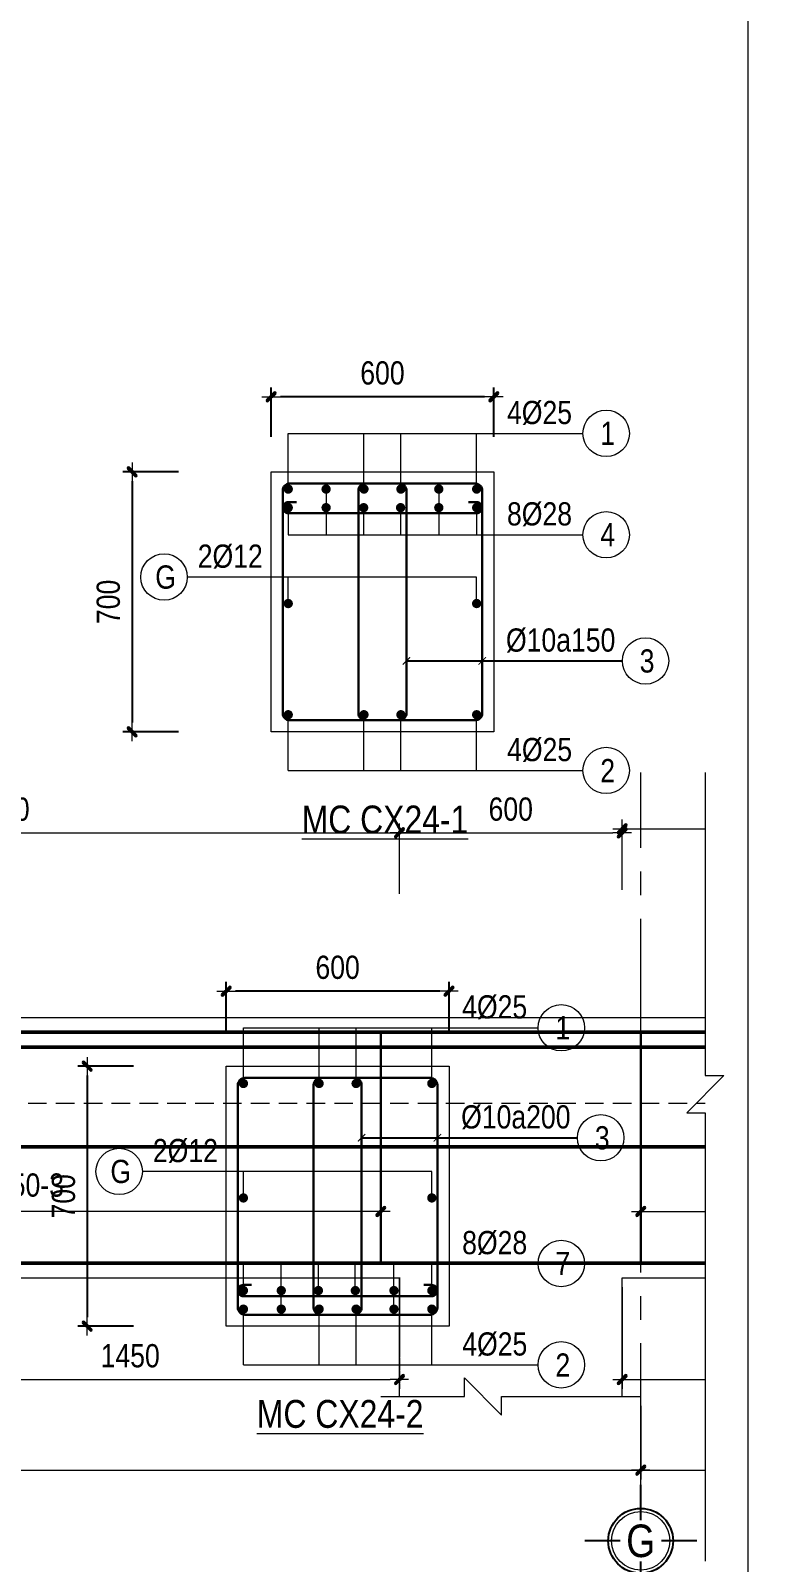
# Model space of a CAD drawing. Header units: millimetres. Extents: x 397144 to 8960116, y 345581 to 674207.
# Drawn here: x 4969532 to 4971490, y 608905 to 613029 of the extents above; entities that cross this region are included whole.
import ezdxf
from ezdxf.enums import TextEntityAlignment as Align
from ezdxf.xclip import XClip

# ---------------------------------------------------------------- set-up
doc = ezdxf.new("R2010")
doc.units = ezdxf.units.MM
doc.header["$XCLIPFRAME"] = 0
doc.header["$PDSIZE"] = -10
for name, pattern in [('CENTER2', [28.575, 19.05, -3.175, 3.175, -3.175]), ('DOT2', [0.125, 0, -0.125]), ('HIDDEN', [0.375, 0.25, -0.125])]:
    doc.linetypes.add(name, pattern=pattern)
doc.layers.get('0').update_dxf_attribs({"linetype": 'CONTINUOUS'})
doc.layers.get('Defpoints').update_dxf_attribs({"color": 12, "linetype": 'CONTINUOUS'})
for name, color, linetype, lineweight in [('2', 2, 'CONTINUOUS', 20), ('CDAI', 8, 'CONTINUOUS', 30), ('CTHEP', 2, 'CONTINUOUS', 50), ('DBAO', 3, 'CONTINUOUS', 20), ('DGIONG', 4, 'CONTINUOUS', 13), ('KTH', 150, 'CONTINUOUS', 5), ('Net khuat', 8, 'HIDDEN', 13), ('STICK', 1, 'CONTINUOUS', 9), ('TEXT', 7, 'CONTINUOUS', 15)]:
    doc.layers.add(name, color=color, linetype=linetype, lineweight=lineweight)
doc.layers.add('8', color=8, linetype='CONTINUOUS')
doc.styles.add('HELVECONDENSE', font='VHELVCN_0.TTF')
doc.styles.add('Star-HelCon', font='VHELVCN_0.TTF')
doc.styles.add('TTP-HelCon', font='VHELVCN_0.TTF')
doc.styles.add('VNI-HELVE-CONDENSE', font='VHELVCN_0.TTF')
doc.dimstyles.new('kc-25', dxfattribs={"dimtxt": 62.5, "dimasz": 20, "dimexe": 20, "dimexo": 50, "dimgap": 25, "dimtad": 3, "dimdec": 0, "dimzin": 0, "dimdsep": 46, "dimtxsty": 'VNI-HELVE-CONDENSE', "dimblk": 'DIM', "dimcen": 2.5, "dimclrd": 256, "dimclre": 154, "dimclrt": 7, "dimaunit": 1, "dimadec": 0, "dimazin": 0, "dimtfac": 1, "dimtdec": 0, "dimtix": 1, "dimtmove": 0, "dimatfit": 3, "dimldrblk": 'DOT', "dimfxl": 1, "dimtolj": 1, "dimtzin": 0, "dimarcsym": 0})
doc.dimstyles.new('TTP-25', dxfattribs={"dimscale": 25, "dimtxt": 2.5, "dimasz": 1, "dimexe": 1, "dimexo": 1, "dimgap": 0.09, "dimtad": 0, "dimdec": 4, "dimrnd": 5, "dimzin": 9, "dimdsep": 46, "dimtxsty": 'TTP-HelCon', "dimblk": 'Stick1', "dimcen": 0.09, "dimdle": 1.5, "dimclrd": 256, "dimclre": 256, "dimclrt": 7, "dimadec": 0, "dimazin": 0, "dimtfac": 1, "dimtdec": 4, "dimtmove": 0, "dimatfit": 3, "dimldrblk": '_ArchTick1', "dimfxl": 1, "dimtvp": 1, "dimtolj": 1, "dimtzin": 0, "dimarcsym": 0})

# ---------------------------------------------------------------- blocks, each defined once
blk = doc.blocks.new('CHG_XX_Khung ten')
blk.add_line((687, 577), (687, 17))
blk = doc.blocks.new('Stick1')
at = {"layer": 'STICK'}
h = blk.add_hatch(color=256, dxfattribs=at)
edge = h.paths.add_edge_path()
edge.add_line((0.3, 0.5), (-0.5, -0.3))
edge.add_arc((-0.4, -0.4), 0.141, 135, 315)
edge.add_line((-0.3, -0.5), (0.5, 0.3))
edge.add_arc((0.4, 0.4), 0.141, 315, 495)
blk.add_line((1, 0), (-1, 0), dxfattribs=at)
blk.add_lwpolyline([(0.3, 0.5), (-0.5, -0.3, 1), (-0.3, -0.5), (0.5, 0.3, 1), (0.3, 0.5, 1)], format="xyb", dxfattribs=at)
blk = doc.blocks.new('*D1460')
at = {"layer": 'Defpoints', "color": 0, "ltscale": 500, "transparency": 16777216}
for p in [(4970179.8, 612042.8), (4970179.8, 611909.6), (4970779.8, 611909.6)]:
    blk.add_point(p, dxfattribs=at)
at = {"layer": 'KTH', "lineweight": -2, "ltscale": 500, "transparency": 16777216}
for p, q in [((4970179.8, 611934.6), (4970179.8, 612067.8)), ((4970779.8, 611934.6), (4970779.8, 612067.8)), ((4970754.8, 612042.8), (4970204.8, 612042.8))]:
    blk.add_line(p, q, dxfattribs=at)
at = {"layer": 'KTH', "lineweight": -2, "ltscale": 500, "transparency": 16777216, "xscale": 25, "yscale": 25, "zscale": 25, "rotation": 180}
blk.add_blockref('Stick1', (4970179.8, 612042.8), dxfattribs=at)
at = {"layer": 'KTH', "lineweight": -2, "ltscale": 500, "transparency": 16777216, "xscale": 25, "yscale": 25, "zscale": 25}
blk.add_blockref('Stick1', (4970779.8, 612042.8), dxfattribs=at)
at = {"layer": 'KTH', "color": 7, "ltscale": 500, "transparency": 16777216, "insert": (4970479.8, 612106.6), "char_height": 62.5, "attachment_point": 5, "style": 'TTP-HelCon'}
blk.add_mtext('\\A1;600', dxfattribs=at)
blk = doc.blocks.new('_ArchTick1')
at = {"color": 0, "const_width": 3.81}
blk.add_lwpolyline([(-12.7, -12.7), (12.7, 12.7)], dxfattribs=at)
blk = doc.blocks.new('*D1461')
at = {"layer": 'Defpoints', "color": 0, "ltscale": 500, "transparency": 16777216}
for p in [(4969955.3, 611840.6), (4969805.5, 611140.6), (4969955.3, 611140.6)]:
    blk.add_point(p, dxfattribs=at)
at = {"layer": 'KTH', "lineweight": -2, "ltscale": 500, "transparency": 16777216}
for p, q in [((4969930.3, 611840.6), (4969780.5, 611840.6)), ((4969805.5, 611815.6), (4969805.5, 611165.6)), ((4969930.3, 611140.6), (4969780.5, 611140.6))]:
    blk.add_line(p, q, dxfattribs=at)
at = {"layer": 'KTH', "lineweight": -2, "ltscale": 500, "transparency": 16777216, "xscale": 25, "yscale": 25, "zscale": 25}
for p, rotation in [((4969805.5, 611840.6), 90), ((4969805.5, 611140.6), 270)]:
    blk.add_blockref('Stick1', p, dxfattribs=dict(at, rotation=rotation))
at = {"layer": 'KTH', "color": 7, "ltscale": 500, "transparency": 16777216, "insert": (4969741.7, 611490.6), "char_height": 62.5, "attachment_point": 5, "rotation": 90, "style": 'TTP-HelCon'}
blk.add_mtext('\\A1;700', dxfattribs=at)
blk = doc.blocks.new('DIM')
h = blk.add_hatch(color=1)
h.paths.add_polyline_path([(0.49, 0.29, 1), (0.29, 0.49), (-0.19, 0), (0.19, 0)])
h.paths.add_polyline_path([(0.19, 0), (-0.19, 0), (-0.49, -0.29, 1), (-0.29, -0.49)])
at = {"color": 9}
for p, q in [((-0.19, 0), (-1.5, 0)), ((0.19, 0), (1.5, 0))]:
    blk.add_line(p, q, dxfattribs=at)
at = {"color": 1}
for p, q in [((-0.49, -0.29), (0.29, 0.49)), ((-0.29, -0.49), (0.49, 0.29)), ((-0.19, 0), (0.19, 0))]:
    blk.add_line(p, q, dxfattribs=at)
blk.add_arc((-0.39, -0.39), 0.138, 135, 315, dxfattribs=at)
blk = doc.blocks.new('*D1462')
at = {"layer": 'Defpoints', "color": 0, "ltscale": 500, "transparency": 16777216}
for p in [(4970059, 610442.5), (4970059, 610309.3), (4970659, 610309.3)]:
    blk.add_point(p, dxfattribs=at)
at = {"layer": 'KTH', "lineweight": -2, "ltscale": 500, "transparency": 16777216}
for p, q in [((4970059, 610334.3), (4970059, 610467.5)), ((4970659, 610334.3), (4970659, 610467.5)), ((4970634, 610442.5), (4970084, 610442.5))]:
    blk.add_line(p, q, dxfattribs=at)
at = {"layer": 'KTH', "lineweight": -2, "ltscale": 500, "transparency": 16777216, "xscale": 25, "yscale": 25, "zscale": 25, "rotation": 180}
blk.add_blockref('Stick1', (4970059, 610442.5), dxfattribs=at)
at = {"layer": 'KTH', "lineweight": -2, "ltscale": 500, "transparency": 16777216, "xscale": 25, "yscale": 25, "zscale": 25}
blk.add_blockref('Stick1', (4970659, 610442.5), dxfattribs=at)
at = {"layer": 'KTH', "color": 7, "ltscale": 500, "transparency": 16777216, "insert": (4970359, 610506.4), "char_height": 62.5, "attachment_point": 5, "style": 'TTP-HelCon'}
blk.add_mtext('\\A1;600', dxfattribs=at)
blk = doc.blocks.new('*D1463')
at = {"layer": 'Defpoints', "color": 0, "ltscale": 500, "transparency": 16777216}
for p in [(4969834.6, 610240.3), (4969684.7, 609540.3), (4969834.6, 609540.3)]:
    blk.add_point(p, dxfattribs=at)
at = {"layer": 'KTH', "lineweight": -2, "ltscale": 500, "transparency": 16777216}
for p, q in [((4969809.6, 610240.3), (4969659.7, 610240.3)), ((4969684.7, 610215.3), (4969684.7, 609565.3)), ((4969809.6, 609540.3), (4969659.7, 609540.3))]:
    blk.add_line(p, q, dxfattribs=at)
at = {"layer": 'KTH', "lineweight": -2, "ltscale": 500, "transparency": 16777216, "xscale": 25, "yscale": 25, "zscale": 25}
for p, rotation in [((4969684.7, 610240.3), 90), ((4969684.7, 609540.3), 270)]:
    blk.add_blockref('Stick1', p, dxfattribs=dict(at, rotation=rotation))
at = {"layer": 'KTH', "color": 7, "ltscale": 500, "transparency": 16777216, "insert": (4969620.9, 609890.3), "char_height": 62.5, "attachment_point": 5, "rotation": 90, "style": 'TTP-HelCon'}
blk.add_mtext('\\A1;700', dxfattribs=at)
blk = doc.blocks.new('*D8574')
at = {"layer": 'Defpoints', "color": 0, "transparency": 16777216}
for p in [(5072651.6, 546752.8), (5074756.6, 546670.4), (5072651.6, 546612.9)]:
    blk.add_point(p, dxfattribs=at)
at = {"layer": 'KTH', "lineweight": -2, "transparency": 16777216}
for p, q in [((5072651.6, 546727.8), (5072651.6, 546587.9)), ((5074756.6, 546645.4), (5074756.6, 546587.9)), ((5074731.6, 546612.9), (5072676.6, 546612.9))]:
    blk.add_line(p, q, dxfattribs=at)
at = {"layer": 'KTH', "lineweight": -2, "transparency": 16777216, "xscale": 25, "yscale": 25, "zscale": 25, "rotation": 180}
blk.add_blockref('Stick1', (5072651.6, 546612.9), dxfattribs=at)
at = {"layer": 'KTH', "lineweight": -2, "transparency": 16777216, "xscale": 25, "yscale": 25, "zscale": 25}
blk.add_blockref('Stick1', (5074756.6, 546612.9), dxfattribs=at)
at = {"layer": 'KTH', "color": 7, "transparency": 16777216, "insert": (5073704.1, 546682.8), "char_height": 62.5, "attachment_point": 5, "style": 'TTP-HelCon'}
blk.add_mtext('\\A1;\\A1;3Þ10a150-3', dxfattribs=at)
blk = doc.blocks.new('*D8575')
at = {"layer": 'Defpoints', "color": 0, "transparency": 16777216}
for p in [(5076961.6, 546752.9), (5075456.6, 546670.4), (5076961.6, 546612.9)]:
    blk.add_point(p, dxfattribs=at)
at = {"layer": 'KTH', "lineweight": -2, "transparency": 16777216}
for p, q in [((5076961.6, 546727.9), (5076961.6, 546587.9)), ((5075456.6, 546645.4), (5075456.6, 546587.9)), ((5075481.6, 546612.9), (5076936.6, 546612.9))]:
    blk.add_line(p, q, dxfattribs=at)
at = {"layer": 'KTH', "lineweight": -2, "transparency": 16777216, "xscale": 25, "yscale": 25, "zscale": 25, "rotation": 180}
blk.add_blockref('Stick1', (5075456.6, 546612.9), dxfattribs=at)
at = {"layer": 'KTH', "lineweight": -2, "transparency": 16777216, "xscale": 25, "yscale": 25, "zscale": 25}
blk.add_blockref('Stick1', (5076961.6, 546612.9), dxfattribs=at)
at = {"layer": 'KTH', "color": 7, "transparency": 16777216, "insert": (5076209.1, 546682.8), "char_height": 62.5, "attachment_point": 5, "style": 'TTP-HelCon'}
blk.add_mtext('\\A1;3Þ10a150-3', dxfattribs=at)
blk = doc.blocks.new('*D8576')
at = {"layer": 'Defpoints', "color": 0, "transparency": 16777216}
for p in [(5075406.6, 547631.9), (5074806.6, 547478.8), (5075406.6, 547478.8)]:
    blk.add_point(p, dxfattribs=at)
at = {"layer": 'KTH', "lineweight": -2, "transparency": 16777216}
for p, q in [((5074806.6, 547503.8), (5074806.6, 547656.9)), ((5075406.6, 547503.8), (5075406.6, 547656.9)), ((5074831.6, 547631.9), (5075381.6, 547631.9))]:
    blk.add_line(p, q, dxfattribs=at)
at = {"layer": 'KTH', "lineweight": -2, "transparency": 16777216, "xscale": 25, "yscale": 25, "zscale": 25, "rotation": 180}
blk.add_blockref('Stick1', (5074806.6, 547631.9), dxfattribs=at)
at = {"layer": 'KTH', "lineweight": -2, "transparency": 16777216, "xscale": 25, "yscale": 25, "zscale": 25}
blk.add_blockref('Stick1', (5075406.6, 547631.9), dxfattribs=at)
at = {"layer": 'KTH', "color": 7, "transparency": 16777216, "insert": (5075106.6, 547695.7), "char_height": 62.5, "attachment_point": 5, "style": 'TTP-HelCon'}
blk.add_mtext('\\A1;600', dxfattribs=at)
blk = doc.blocks.new('dau truc')
blk.add_circle((0, 0), 180)
at = {"layer": '8'}
for p, q in [((0, 127.3), (0, 345.5)), ((-127.3, 0), (-345.5, 0)), ((345.5, 0), (127.3, 0)), ((0, -345.5), (0, -127.3))]:
    blk.add_line(p, q, dxfattribs=at)
blk.add_circle((0, 0), 200, dxfattribs=at)
at = {"layer": 'TEXT', "style": 'HELVECONDENSE'}
blk.add_attdef('A', text='', height=232.7, dxfattribs=at).set_placement((0, 0), align=Align.MIDDLE)
blk = doc.blocks.new('*D8528')
at = {"layer": 'Defpoints', "color": 0, "transparency": 16777216}
for p in [(5074806.6, 547631.8), (5072655.6, 547442.8), (5074806.6, 547442.8)]:
    blk.add_point(p, dxfattribs=at)
at = {"layer": 'KTH', "lineweight": -2, "transparency": 16777216}
for p, q in [((5072655.6, 547467.8), (5072655.6, 547656.8)), ((5074806.6, 547467.8), (5074806.6, 547656.8)), ((5072680.6, 547631.8), (5074781.6, 547631.8))]:
    blk.add_line(p, q, dxfattribs=at)
at = {"layer": 'KTH', "lineweight": -2, "transparency": 16777216, "xscale": 25, "yscale": 25, "zscale": 25, "rotation": 180}
blk.add_blockref('Stick1', (5072655.6, 547631.8), dxfattribs=at)
at = {"layer": 'KTH', "lineweight": -2, "transparency": 16777216, "xscale": 25, "yscale": 25, "zscale": 25}
blk.add_blockref('Stick1', (5074806.6, 547631.8), dxfattribs=at)
at = {"layer": 'KTH', "color": 7, "transparency": 16777216, "insert": (5073731.1, 547695.6), "char_height": 62.5, "attachment_point": 5, "style": 'TTP-HelCon'}
blk.add_mtext('\\A1;2150', dxfattribs=at)
blk = doc.blocks.new('*D8530')
at = {"layer": 'Defpoints', "color": 0, "transparency": 16777216}
for p in [(5076957.6, 547642.8), (5075406.6, 547453.8), (5076957.6, 547453.8)]:
    blk.add_point(p, dxfattribs=at)
at = {"layer": 'KTH', "lineweight": -2, "transparency": 16777216}
for p, q in [((5075406.6, 547478.8), (5075406.6, 547667.8)), ((5076957.6, 547478.8), (5076957.6, 547667.8)), ((5075431.6, 547642.8), (5076932.6, 547642.8))]:
    blk.add_line(p, q, dxfattribs=at)
at = {"layer": 'KTH', "lineweight": -2, "transparency": 16777216, "xscale": 25, "yscale": 25, "zscale": 25, "rotation": 180}
blk.add_blockref('Stick1', (5075406.6, 547642.8), dxfattribs=at)
at = {"layer": 'KTH', "lineweight": -2, "transparency": 16777216, "xscale": 25, "yscale": 25, "zscale": 25}
blk.add_blockref('Stick1', (5076957.6, 547642.8), dxfattribs=at)
at = {"layer": 'KTH', "color": 7, "transparency": 16777216, "insert": (5076182.1, 547706.6), "char_height": 62.5, "attachment_point": 5, "style": 'TTP-HelCon'}
blk.add_mtext('\\A1;1550', dxfattribs=at)
blk = doc.blocks.new('*D1580')
at = {"layer": 'Defpoints', "color": 0, "transparency": 16777216}
for p in [(5065356.6, 546114.4), (5075456.6, 546114.4), (5075456.6, 545916.4)]:
    blk.add_point(p, dxfattribs=at)
at = {"layer": 'KTH', "lineweight": -2, "transparency": 16777216}
for p, q in [((5065356.6, 546089.4), (5065356.6, 545891.4)), ((5075456.6, 546089.4), (5075456.6, 545891.4)), ((5065381.6, 545916.4), (5075431.6, 545916.4))]:
    blk.add_line(p, q, dxfattribs=at)
at = {"layer": 'KTH', "lineweight": -2, "transparency": 16777216, "xscale": 25, "yscale": 25, "zscale": 25, "rotation": 180}
blk.add_blockref('Stick1', (5065356.6, 545916.4), dxfattribs=at)
at = {"layer": 'KTH', "lineweight": -2, "transparency": 16777216, "xscale": 25, "yscale": 25, "zscale": 25}
blk.add_blockref('Stick1', (5075456.6, 545916.4), dxfattribs=at)
at = {"layer": 'KTH', "color": 7, "transparency": 16777216, "insert": (5070406.6, 545980.3), "char_height": 62.5, "attachment_point": 5, "style": 'TTP-HelCon'}
blk.add_mtext('\\A1;10100', dxfattribs=at)
blk = doc.blocks.new('*D1581')
at = {"layer": 'Defpoints', "color": 0, "transparency": 16777216}
for p in [(5075456.6, 546114.4), (5081956.6, 546013.3), (5081956.6, 545916.4)]:
    blk.add_point(p, dxfattribs=at)
at = {"layer": 'KTH', "lineweight": -2, "transparency": 16777216}
for p, q in [((5075456.6, 546089.4), (5075456.6, 545891.4)), ((5081956.6, 545988.3), (5081956.6, 545891.4)), ((5075481.6, 545916.4), (5081931.6, 545916.4))]:
    blk.add_line(p, q, dxfattribs=at)
at = {"layer": 'KTH', "lineweight": -2, "transparency": 16777216, "xscale": 25, "yscale": 25, "zscale": 25, "rotation": 180}
blk.add_blockref('Stick1', (5075456.6, 545916.4), dxfattribs=at)
at = {"layer": 'KTH', "lineweight": -2, "transparency": 16777216, "xscale": 25, "yscale": 25, "zscale": 25}
blk.add_blockref('Stick1', (5081956.6, 545916.4), dxfattribs=at)
at = {"layer": 'KTH', "color": 7, "transparency": 16777216, "insert": (5078706.6, 545980.3), "char_height": 62.5, "attachment_point": 5, "style": 'TTP-HelCon'}
blk.add_mtext('\\A1;6500', dxfattribs=at)
blk = doc.blocks.new('*D8541')
at = {"layer": 'Defpoints', "color": 0, "transparency": 16777216}
for p in [(5075406.6, 546434.4), (5076406.6, 546220.2), (5076406.6, 546160.2)]:
    blk.add_point(p, dxfattribs=at)
at = {"layer": 'KTH', "lineweight": -2, "transparency": 16777216}
for p, q in [((5075406.6, 546409.4), (5075406.6, 546135.2)), ((5076406.6, 546195.2), (5076406.6, 546135.2)), ((5075431.6, 546160.2), (5076381.6, 546160.2))]:
    blk.add_line(p, q, dxfattribs=at)
at = {"layer": 'KTH', "lineweight": -2, "transparency": 16777216, "xscale": 25, "yscale": 25, "zscale": 25, "rotation": 180}
blk.add_blockref('Stick1', (5075406.6, 546160.2), dxfattribs=at)
at = {"layer": 'KTH', "lineweight": -2, "transparency": 16777216, "xscale": 25, "yscale": 25, "zscale": 25}
blk.add_blockref('Stick1', (5076406.6, 546160.2), dxfattribs=at)
at = {"layer": 'KTH', "color": 7, "transparency": 16777216, "insert": (5075906.6, 546224), "char_height": 62.5, "attachment_point": 5, "style": 'TTP-HelCon'}
blk.add_mtext('\\A1;1000', dxfattribs=at)
blk = doc.blocks.new('*D8555')
at = {"layer": 'Defpoints', "color": 0, "ltscale": 0.8, "transparency": 16777216}
for p in [(5073356.6, 546460.2), (5074806.6, 546460.2), (5074806.6, 546160.2)]:
    blk.add_point(p, dxfattribs=at)
at = {"layer": 'KTH', "linetype": 'DOT2', "lineweight": -2, "ltscale": 0.8, "transparency": 16777216}
for p, q in [((5073356.6, 546435.2), (5073356.6, 546135.2)), ((5074806.6, 546435.2), (5074806.6, 546135.2))]:
    blk.add_line(p, q, dxfattribs=at)
at = {"layer": 'KTH', "lineweight": -2, "ltscale": 0.8, "transparency": 16777216}
blk.add_line((5073381.6, 546160.2), (5074781.6, 546160.2), dxfattribs=at)
at = {"layer": 'KTH', "lineweight": -2, "ltscale": 0.8, "transparency": 16777216, "xscale": 25, "yscale": 25, "zscale": 25, "rotation": 180}
blk.add_blockref('Stick1', (5073356.6, 546160.2), dxfattribs=at)
at = {"layer": 'KTH', "lineweight": -2, "ltscale": 0.8, "transparency": 16777216, "xscale": 25, "yscale": 25, "zscale": 25}
blk.add_blockref('Stick1', (5074806.6, 546160.2), dxfattribs=at)
at = {"layer": 'KTH', "color": 7, "ltscale": 0.8, "transparency": 16777216, "insert": (5074081.6, 546224), "char_height": 62.5, "attachment_point": 5, "style": 'TTP-HelCon'}
blk.add_mtext('\\A1;1450', dxfattribs=at)
blk = doc.blocks.new('CX29')
at = {"layer": 'CTHEP'}
blk.add_lwpolyline([(5088380.04714, 522306.31091), (5088380.04714, 522934.49812), (5040638.00552, 522934.56286), (5040638.00552, 522308.30037)], dxfattribs=at)
blk = doc.blocks.new('CX26')
at = {"layer": 'CDAI', "ltscale": 52.5}
for p, q in [((5074756.60282, 547099.47463), (5074756.60282, 546469.47463)), ((5075456.60022, 547099.4708), (5075456.60022, 546473.45467))]:
    blk.add_line(p, q, dxfattribs=at)
at = {"layer": 'CTHEP'}
for p, q in [((5072655.6423, 547055.46147), (5076955.60421, 547055.46147)), ((5058990.32788, 546786.46273), (5097842.02123, 546786.41461))]:
    blk.add_line(p, q, dxfattribs=at)
for points in [[(5098025.38601, 546467.2151), (5098025.38601, 547095.40231), (5058836.60282, 547095.46705), (5058836.60282, 546469.20456)], [(5058871.81958, 546849.86797), (5058871.81958, 546473.47789), (5058871.81958, 546473.47789), (5059405.47064, 546473.45484), (5065606.60282, 546473.42655), (5066180.64833, 546473.42466), (5097991.31059, 546473.40252), (5097991.31059, 546996.27803)]]:
    blk.add_lwpolyline(points, dxfattribs=at)
at = {"layer": 'DBAO'}
for points in [[(5090956.60421, 546434.3673), (5098055.38602, 546434.35991), (5098055.38602, 547134.35662), (5065754.50907, 547134.40146)], [(5066206.60421, 546434.39867), (5074806.60282, 546434.38891)], [(5074806.60282, 546114.47463), (5074806.60282, 546434.47463)], [(5075406.60421, 546114.39867), (5075406.60421, 546434.39867)], [(5075406.60421, 546434.38815), (5081606.60282, 546434.37839)]]:
    blk.add_lwpolyline(points, dxfattribs=at)
at = {"layer": 'DGIONG'}
blk.add_lwpolyline([(5074756.60282, 546114.47463), (5074981.60282, 546114.47463), (5074981.60282, 546164.47463), (5075081.60282, 546064.47463), (5075081.60282, 546114.47463), (5075456.60022, 546114.4708)], dxfattribs=at)
at = {"layer": 'Net khuat', "linetype": 'CENTER2', "ltscale": 20}
blk.add_line((5075456.60281, 545876.98085), (5075456.60281, 547882.32349), dxfattribs=at)
at = {"layer": 'Net khuat', "ltscale": 200}
blk.add_lwpolyline([(5058806.60282, 546904.47786), (5098055.38602, 546904.47786)], dxfattribs=at)
at = {"layer": '2', "ltscale": 300}
ref = blk.add_blockref('dau truc', (5075456.60281, 545726.11632), dxfattribs=dict(at, xscale=0.4367131292819977, yscale=0.4367131292819977, zscale=0.4367131292819977))
ref.add_attrib('A', 'G', dxfattribs={"layer": 'TEXT', "height": 87.5, "style": 'HELVECONDENSE'}).set_placement((5075456.60281, 545726.11632), align=Align.MIDDLE)
at = {"layer": 'KTH'}
for base, p1, p2, picture, middle in [((5074806.60282, 547631.79684), (5072655.60282, 547442.79301), (5074806.60282, 547442.79301), '*D8528', (5073731.10282, 547695.63017)), ((5075406.60022, 547631.86897), (5074806.60282, 547478.77225), (5075406.60022, 547478.77225), '*D8576', (5075106.60152, 547695.70231)), ((5076957.60022, 547642.77608), (5075406.60022, 547453.77225), (5076957.60022, 547453.77225), '*D8530', (5076182.10022, 547706.60941)), ((5075456.60281, 545916.41758), (5065356.60281, 546114.40058), (5075456.60281, 546114.40058), '*D1580', (5070406.60281, 545980.25091)), ((5081956.60281, 545916.41758), (5075456.60281, 546114.40058), (5081956.60281, 546013.26876), '*D1581', (5078706.60281, 545980.25091))]:
    dim = blk.add_linear_dim(base=base, p1=p1, p2=p2, angle=180, dimstyle='TTP-25', override={"dimtmove": 1}, dxfattribs=at)
    dim.commit()
    dim.dimension.update_dxf_attribs({"geometry": picture, "text_midpoint": middle})
dim = blk.add_linear_dim(base=(5072651.60282, 546612.89844), p1=(5074756.60282, 546670.37179), p2=(5072651.60282, 546752.84332), angle=180, text='\\A1;3Þ10a150-3', dimstyle='TTP-25', override={"dimtmove": 1}, dxfattribs=at)
dim.commit()
dim.dimension.update_dxf_attribs({"geometry": '*D8574', "text_midpoint": (5073704.10282, 546682.81511)})
dim = blk.add_linear_dim(base=(5076961.60022, 546612.89844), p1=(5075456.60022, 546670.37179), p2=(5076961.60022, 546752.91162), text='3Þ10a150-3', dimstyle='TTP-25', override={"dimtmove": 1}, dxfattribs=at)
dim.commit()
dim.dimension.update_dxf_attribs({"geometry": '*D8575', "text_midpoint": (5076209.10022, 546682.81511)})
at = {"layer": 'KTH', "ltscale": 0.8}
dim = blk.add_linear_dim(base=(5074806.60282, 546160.2128), p1=(5073356.60352, 546460.2128), p2=(5074806.60282, 546460.2128), dimstyle='TTP-25', dxfattribs=at)
dim.commit()
dim.dimension.update_dxf_attribs({"geometry": '*D8555', "text_midpoint": (5074081.60317, 546224.04613)})
at = {"layer": 'KTH'}
dim = blk.add_linear_dim(base=(5076406.60421, 546160.2128), p1=(5075406.60421, 546434.39867), p2=(5076406.60421, 546220.16398), dimstyle='TTP-25', override={"dimtmove": 1}, dxfattribs=at)
dim.commit()
dim.dimension.update_dxf_attribs({"geometry": '*D8541', "text_midpoint": (5075906.60421, 546224.04613)})

msp = doc.modelspace()

# ---------------------------------------------------------------- block references
at = {"layer": 'DBAO'}
ref = msp.add_blockref('CX29', (-71047.30223, 86066.57714), dxfattribs=at)
XClip(ref).set_block_clipping_path([(5068886.8367451904, 521317.6238129262), (5085656.3777450388, 523623.1797792785)])
at = {"layer": 'KTH', "ltscale": 0.8, "xscale": 25.92478421702978, "yscale": 25.92478421702978, "zscale": 25.92478421702978}
msp.add_blockref('CHG_XX_Khung ten', (4953653.34321, 602096.26671), dxfattribs=at)

# ---------------------------------------------------------------- next in the draw order: linework, layer by layer
at = {"layer": 'CDAI'}
for points in [[(4970229.75415, 611809.30649), (4970729.75415, 611809.30649, -0.4142135624), (4970748.50415, 611790.55649), (4970748.50415, 611190.55649, -0.4142135624), (4970729.75415, 611171.80649), (4970229.75415, 611171.80649, -0.4142135624), (4970211.00415, 611190.55649), (4970211.00415, 611790.55649, -0.4142135624)], [(4970433.75415, 611809.30649), (4970525.75415, 611809.30649, -0.4142135624), (4970544.50415, 611790.55649), (4970544.50415, 611190.55649, -0.4142135624), (4970525.75415, 611171.80649), (4970433.75415, 611171.80649, -0.4142135624), (4970415.00415, 611190.55649), (4970415.00415, 611790.55649, -0.4142135624)], [(4970109.00194, 610209.01732), (4970609.00194, 610209.01732, -0.4142135624), (4970627.75194, 610190.26732), (4970627.75194, 609590.26732, -0.4142135624), (4970609.00194, 609571.51732), (4970109.00194, 609571.51732, -0.4142135624), (4970090.25194, 609590.26732), (4970090.25194, 610190.26732, -0.4142135624)], [(4970313.00194, 610209.01732), (4970405.00194, 610209.01732, -0.4142135624), (4970423.75194, 610190.26732), (4970423.75194, 609590.26732, -0.4142135624), (4970405.00194, 609571.51732), (4970313.00194, 609571.51732, -0.4142135624), (4970294.25194, 609590.26732), (4970294.25194, 610190.26732, -0.4142135624)]]:
    msp.add_lwpolyline(points, format="xyb", close=True, dxfattribs=at)
for points in [[(4970247.92414, 611759.30649), (4970226.00415, 611759.30649, 0.4142135624), (4970211.00415, 611744.30649), (4970211.00415, 611744.30649, 0.4142135624), (4970226.00415, 611729.30649), (4970733.50415, 611729.30649, 0.4142135624), (4970748.50415, 611744.30649), (4970748.50415, 611744.30649, 0.4142135624), (4970733.50415, 611759.30649), (4970711.58416, 611759.30649)], [(4970127.17193, 609651.51732), (4970105.25194, 609651.51732, 0.4142135624), (4970090.25194, 609636.51732), (4970090.25194, 609636.51732, 0.4142135624), (4970105.25194, 609621.51732), (4970612.75194, 609621.51732, 0.4142135624), (4970627.75194, 609636.51732), (4970627.75194, 609636.51732, 0.4142135624), (4970612.75194, 609651.51732), (4970590.83195, 609651.51732)]]:
    msp.add_lwpolyline(points, format="xyb", dxfattribs=at)
at = {"layer": 'CTHEP', "const_width": 12.5}
for points in [[(4970219.75415, 611794.30649, 1), (4970232.25415, 611794.30649, 1)], [(4970321.75415, 611794.30649, 1), (4970334.25415, 611794.30649, 1)], [(4970423.75415, 611794.30649, 1), (4970436.25415, 611794.30649, 1)], [(4970535.75415, 611794.30649, -1), (4970523.25415, 611794.30649, -1)], [(4970637.75415, 611794.30649, -1), (4970625.25415, 611794.30649, -1)], [(4970727.25415, 611794.30649, 1), (4970739.75415, 611794.30649, 1)], [(4970219.75415, 611744.30649, 1), (4970232.25415, 611744.30649, 1)], [(4970321.75415, 611744.30649, 1), (4970334.25415, 611744.30649, 1)], [(4970435.35435, 611744.30649, -1), (4970422.85435, 611744.30649, -1)], [(4970534.85435, 611744.30649, -1), (4970522.35435, 611744.30649, -1)], [(4970637.75415, 611744.30649, -1), (4970625.25415, 611744.30649, -1)], [(4970727.25415, 611744.30649, 1), (4970739.75415, 611744.30649, 1)], [(4970232.25415, 611486.14955, -1), (4970219.75415, 611486.14955, -1)], [(4970739.75415, 611486.14955, -1), (4970727.25415, 611486.14955, -1)], [(4970219.75415, 611186.80649, 1), (4970232.25415, 611186.80649, 1)], [(4970423.75415, 611186.80649, 1), (4970436.25415, 611186.80649, 1)], [(4970523.25415, 611186.80649, 1), (4970535.75415, 611186.80649, 1)], [(4970727.25415, 611186.80649, 1), (4970739.75415, 611186.80649, 1)], [(4970099.00194, 610194.01732, 1), (4970111.50194, 610194.01732, 1)], [(4970303.00194, 610194.01732, 1), (4970315.50194, 610194.01732, 1)], [(4970415.00194, 610194.01732, -1), (4970402.50194, 610194.01732, -1)], [(4970606.50194, 610194.01732, 1), (4970619.00194, 610194.01732, 1)], [(4970111.50194, 609885.86037, -1), (4970099.00194, 609885.86037, -1)], [(4970619.00194, 609885.86037, -1), (4970606.50194, 609885.86037, -1)], [(4970099.00194, 609636.51732, -1), (4970111.50194, 609636.51732, -1)], [(4970201.00194, 609636.51732, -1), (4970213.50194, 609636.51732, -1)], [(4970313.44783, 609636.51732, 1), (4970300.94783, 609636.51732, 1)], [(4970412.94783, 609636.51732, 1), (4970400.44783, 609636.51732, 1)], [(4970504.50194, 609636.51732, -1), (4970517.00194, 609636.51732, -1)], [(4970606.50194, 609636.51732, -1), (4970619.00194, 609636.51732, -1)], [(4970099.00194, 609586.51732, 1), (4970111.50194, 609586.51732, 1)], [(4970201.00194, 609586.51732, -1), (4970213.50194, 609586.51732, -1)], [(4970303.00194, 609586.51732, 1), (4970315.50194, 609586.51732, 1)], [(4970402.50194, 609586.51732, 1), (4970415.00194, 609586.51732, 1)], [(4970504.50194, 609586.51732, -1), (4970517.00194, 609586.51732, -1)], [(4970606.50194, 609586.51732, 1), (4970619.00194, 609586.51732, 1)]]:
    msp.add_lwpolyline(points, format="xyb", close=True, dxfattribs=at)
at = {"layer": 'DBAO', "flags": 128}
for points in [[(4970179.75415, 611840.55649), (4970779.75415, 611840.55649)], [(4970779.75415, 611840.55649), (4970779.75415, 611140.55649), (4970179.75415, 611140.55649), (4970179.75415, 611840.55649)], [(4970059.00194, 610240.26732), (4970659.00194, 610240.26732)], [(4970659.00194, 610240.26732), (4970659.00194, 609540.26732), (4970059.00194, 609540.26732), (4970059.00194, 610240.26732)]]:
    msp.add_lwpolyline(points, dxfattribs=at)
at = {"layer": 'DGIONG'}
for p, q in [((4970226.00415, 611794.30649), (4970226.00415, 611944.30649)), ((4970226.00415, 611944.30649), (4971019.75415, 611944.30649)), ((4970430.00415, 611794.30649), (4970430.00415, 611944.30649)), ((4970529.50415, 611794.30649), (4970529.50415, 611944.30649)), ((4970733.50415, 611794.30649), (4970733.50415, 611944.30649)), ((4970328.00415, 611794.30649), (4970328.00415, 611671.38573)), ((4970631.50415, 611794.30649), (4970631.50415, 611671.38573)), ((4970226.00415, 611744.30649), (4970226.00415, 611671.38573)), ((4970429.10435, 611744.30649), (4970429.10435, 611671.38573)), ((4970528.60435, 611744.30649), (4970528.60435, 611671.38573)), ((4970733.50415, 611744.30649), (4970733.50415, 611671.38573)), ((4970226.00415, 611671.38573), (4971019.75415, 611671.38573)), ((4970733.50415, 611557.53134), (4969953.95664, 611557.53134)), ((4970226.00415, 611486.14955), (4970226.00415, 611557.53134)), ((4970733.50415, 611486.14955), (4970733.50415, 611557.53134)), ((4970226.00415, 611036.80649), (4970226.00415, 611186.80649)), ((4970430.00415, 611036.80649), (4970430.00415, 611186.80649)), ((4970529.50415, 611036.80649), (4970529.50415, 611186.80649)), ((4970733.50415, 611036.80649), (4970733.50415, 611186.80649)), ((4970226.00415, 611036.80649), (4971019.75415, 611036.80649)), ((4970105.25194, 610194.01732), (4970105.25194, 610344.01732)), ((4970105.25194, 610344.01732), (4970899.00194, 610344.01732)), ((4970309.25194, 610194.01732), (4970309.25194, 610344.01732)), ((4970408.75194, 610194.01732), (4970408.75194, 610344.01732)), ((4970612.75194, 610194.01732), (4970612.75194, 610344.01732)), ((4970612.75194, 609957.24216), (4969833.20442, 609957.24216)), ((4970105.25194, 609885.86037), (4970105.25194, 609957.24216)), ((4970612.75194, 609885.86037), (4970612.75194, 609957.24216)), ((4970105.25194, 609709.43807), (4970899.00194, 609709.43807)), ((4970105.25194, 609636.51732), (4970105.25194, 609709.43807)), ((4970207.25194, 609586.51732), (4970207.25194, 609709.43807)), ((4970307.19783, 609636.51732), (4970307.19783, 609709.43807)), ((4970406.69783, 609636.51732), (4970406.69783, 609709.43807)), ((4970510.75194, 609586.51732), (4970510.75194, 609709.43807)), ((4970612.75194, 609636.51732), (4970612.75194, 609709.43807)), ((4970105.25194, 609436.51732), (4970105.25194, 609586.51732)), ((4970309.25194, 609436.51732), (4970309.25194, 609586.51732)), ((4970408.75194, 609436.51732), (4970408.75194, 609586.51732)), ((4970612.75194, 609436.51732), (4970612.75194, 609586.51732)), ((4970105.25194, 609436.51732), (4970899.00194, 609436.51732))]:
    msp.add_line(p, q, dxfattribs=at)
msp.add_lwpolyline([(4971349.16119, 611031.71703), (4971349.16119, 610215.21867), (4971399.16119, 610215.21867), (4971299.16119, 610115.21867), (4971349.16119, 610115.21867), (4971349.16119, 608907.52655)], dxfattribs=at)
for centre in [(4971082.25415, 611944.30649), (4971082.25415, 611671.38573), (4969891.45664, 611557.53134), (4971188.37418, 611331.65478), (4971082.25415, 611036.80649), (4970961.50194, 610344.01732), (4971067.62197, 610047.85765), (4969770.70442, 609957.24216), (4970961.50194, 609709.43807), (4970961.50194, 609436.51732)]:
    msp.add_circle(centre, 62.5, dxfattribs=at)

# ---------------------------------------------------------------- next in the draw order: block references
at = {"layer": 'DBAO'}
ref = msp.add_blockref('CX26', (-104281.28746, 63236.64616), dxfattribs=at)
XClip(ref).set_block_clipping_path([(5058375.3520031003, 545501.5080415923), (5075630.448648924, 547795.0708696508)])

# ---------------------------------------------------------------- next in the draw order: texts
at = {"layer": 'TEXT', "style": 'TTP-HelCon'}
for s, p in [('4Þ25', (4970815.21249, 611969.30649)), ('8Þ28', (4970815.21249, 611696.38573)), ('2Þ12', (4969982.2483, 611582.53134)), ('Þ10a150', (4970812.43836, 611356.65478)), ('4Þ25', (4970815.47783, 611061.80649)), ('4Þ25', (4970694.46027, 610369.01732)), ('Þ10a200', (4970691.68615, 610072.85765)), ('2Þ12', (4969861.49609, 609982.24216)), ('8Þ28', (4970694.46027, 609734.43807)), ('4Þ25', (4970694.72562, 609461.51732))]:
    msp.add_text(s, height=62.5, dxfattribs=at).set_placement(p)
at = {"layer": 'TEXT', "style": 'Star-HelCon'}
for s, p in [('1', (4971086.42082, 611944.30649)), ('4', (4971086.42082, 611671.38573)), ('G', (4969895.6233, 611557.53134)), ('3', (4971192.54085, 611331.65478)), ('2', (4971086.42082, 611036.80649)), ('1', (4970965.66861, 610344.01732)), ('3', (4971071.78864, 610047.85765)), ('G', (4969774.87109, 609957.24216)), ('7', (4970965.66861, 609709.43807)), ('2', (4970965.66861, 609436.51732))]:
    msp.add_text(s, height=62.5, dxfattribs=at).set_placement(p, align=Align.MIDDLE)
at = {"layer": 'TEXT', "style": 'TTP-HelCon'}
for s, p in [('%%UMC CX24-1', (4970486.61578, 610867.26295)), ('%%UMC CX24-2', (4970365.86357, 609266.97378))]:
    msp.add_text(s, height=75, dxfattribs=at).set_placement(p, align=Align.CENTER)

# ---------------------------------------------------------------- next in the draw order: dimensions: what is measured, and where the dimension line sits
at = {"layer": 'KTH', "ltscale": 500}
for base, p1, p2, picture, middle in [((4970179.75415, 612042.80649), (4970779.75415, 611909.56844), (4970179.75415, 611909.56844), '*D1460', (4970479.75415, 612106.63982)), ((4970059.00194, 610442.51732), (4970659.00194, 610309.27926), (4970059.00194, 610309.27926), '*D1462', (4970359.00194, 610506.35065))]:
    dim = msp.add_linear_dim(base=base, p1=p1, p2=p2, dimstyle='TTP-25', override={"dimtxsty": 'TTP-HelCon'}, dxfattribs=at)
    dim.commit()
    dim.dimension.update_dxf_attribs({"geometry": picture, "text_midpoint": middle})
for base, p1, p2, picture, middle in [((4969805.49376, 611140.55649), (4969955.32658, 611840.55649), (4969955.32658, 611140.55649), '*D1461', (4969741.66043, 611490.55649)), ((4969684.74155, 609540.26732), (4969834.57436, 610240.26732), (4969834.57436, 609540.26732), '*D1463', (4969620.90822, 609890.26732))]:
    dim = msp.add_linear_dim(base=base, p1=p1, p2=p2, angle=90, dimstyle='TTP-25', override={"dimtxsty": 'TTP-HelCon'}, dxfattribs=at)
    dim.commit()
    dim.dimension.update_dxf_attribs({"geometry": picture, "text_midpoint": middle})

# ---------------------------------------------------------------- next in the draw order: leaders
at = {"layer": 'DGIONG'}
for points in [[(4970544.50415, 611331.65478), (4970942.12418, 611331.65478)], [(4970748.50415, 611331.65478), (4971125.87418, 611331.65478)], [(4970423.75194, 610047.85765), (4970821.37197, 610047.85765)], [(4970627.75194, 610047.85765), (4971005.12197, 610047.85765)]]:
    msp.add_leader(points, dimstyle='kc-25', override={"dimtad": 0, "dimldrblk": 'ArchTick', "dimfxl": 100, "dimarcsym": 1}, dxfattribs=at)

doc.saveas('drawing.dxf')
